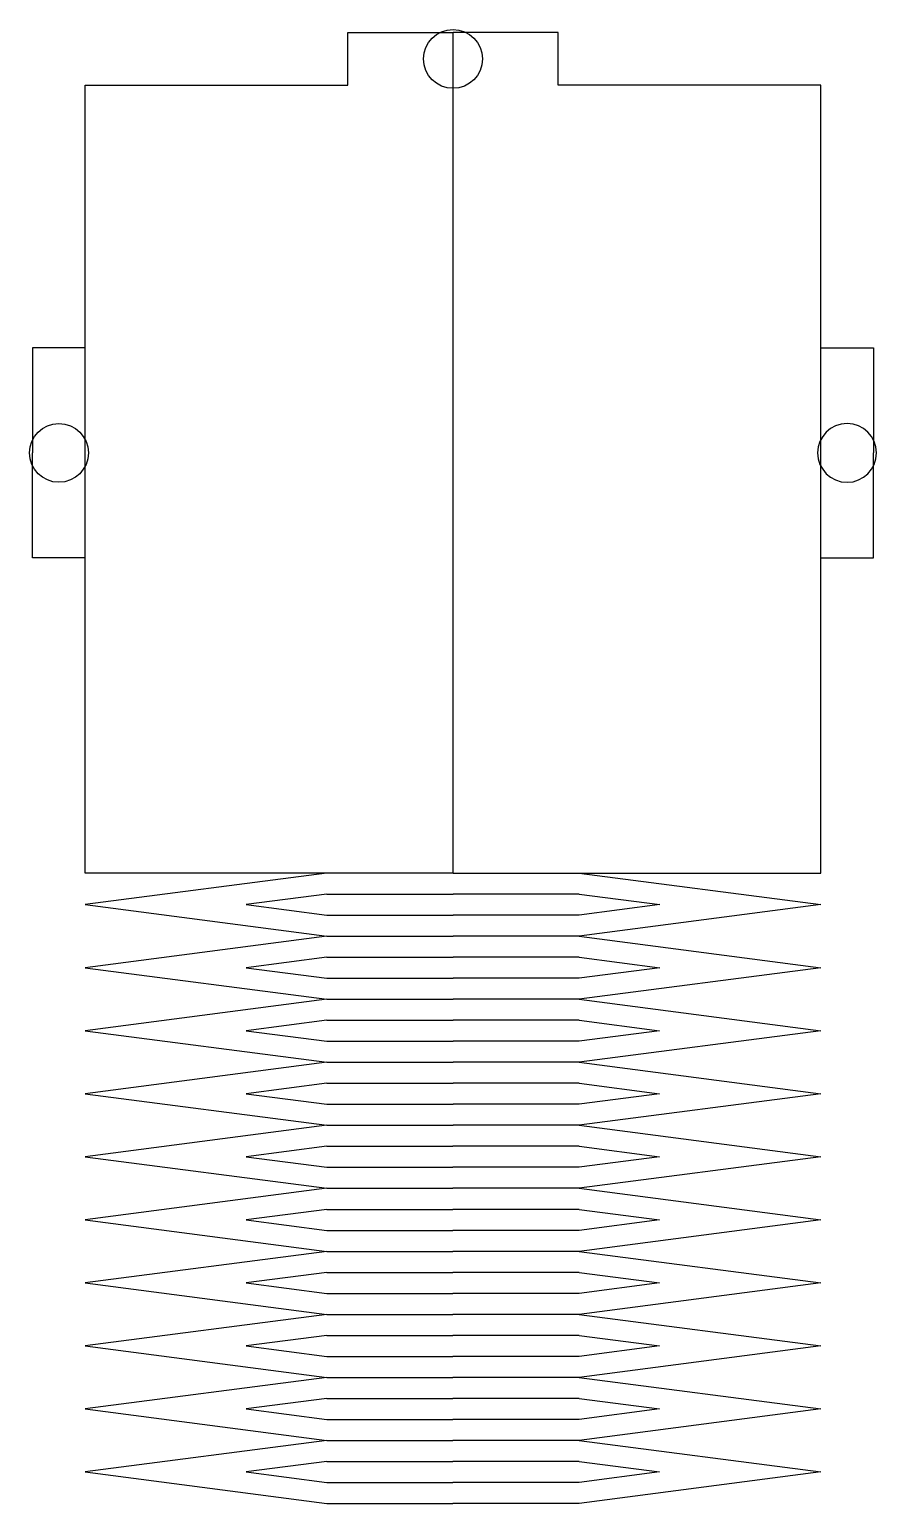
# Model space of a CAD drawing. Extents: x -1.01 to 1.01, y -1.5 to 2.01.
import ezdxf

# ---------------------------------------------------------------- set-up
doc = ezdxf.new("R2010")
doc.units = 0
doc.layers.add('VISIBLE', color=7, linetype='CONTINUOUS')

msp = doc.modelspace()

# ---------------------------------------------------------------- linework, layer by layer
at = {"layer": 'VISIBLE'}
for p, q in [((-0.25, 1.875), (-0.25, 2)), ((-0.25, 2), (0, 2)), ((0, 0), (0, 2)), ((0.25, 2), (0, 2)), ((0.25, 1.875), (0.25, 2)), ((-0.875, 0), (-0.875, 1.875)), ((-0.875, 1.875), (-0.25, 1.875)), ((0.875, 1.875), (0.25, 1.875)), ((0.875, 0), (0.875, 1.875)), ((-0.875, 1.25), (-1, 1.25)), ((-1, 1.25), (-1, 1)), ((0.875, 1.25), (1, 1.25)), ((1, 1.25), (1, 1)), ((-1, 0.75), (-1, 1)), ((1, 0.75), (1, 1)), ((-0.875, 0.75), (-1, 0.75)), ((0.875, 0.75), (1, 0.75)), ((-0.3, 0), (-0.875, -0.075)), ((0, 0), (-0.875, 0)), ((0, 0), (-0.3, 0)), ((0, 0), (0.875, 0)), ((0.3, 0), (0.875, -0.075)), ((-0.3, -0.05), (-0.4917, -0.075)), ((-0.3, -0.05), (0, -0.05)), ((0.3, -0.05), (0, -0.05)), ((0.3, -0.05), (0.4917, -0.075)), ((-0.875, -0.075), (-0.3, -0.15)), ((-0.4917, -0.075), (-0.3, -0.1)), ((-0.3, -0.1), (0, -0.1)), ((0.3, -0.1), (0, -0.1)), ((0.4917, -0.075), (0.3, -0.1)), ((0.875, -0.075), (0.3, -0.15)), ((-0.3, -0.15), (-0.875, -0.225)), ((-0.3, -0.15), (0, -0.15)), ((0.3, -0.15), (0, -0.15)), ((0.3, -0.15), (0.875, -0.225)), ((-0.3, -0.2), (-0.4917, -0.225)), ((-0.3, -0.2), (0, -0.2)), ((0.3, -0.2), (0, -0.2)), ((0.3, -0.2), (0.4917, -0.225)), ((-0.875, -0.225), (-0.3, -0.3)), ((-0.4917, -0.225), (-0.3, -0.25)), ((0.875, -0.225), (0.3, -0.3)), ((0.4917, -0.225), (0.3, -0.25)), ((-0.3, -0.25), (0, -0.25)), ((0.3, -0.25), (0, -0.25)), ((-0.3, -0.3), (-0.875, -0.375)), ((-0.3, -0.3), (0, -0.3)), ((0.3, -0.3), (0, -0.3)), ((0.3, -0.3), (0.875, -0.375)), ((-0.3, -0.35), (-0.4917, -0.375)), ((-0.3, -0.35), (0, -0.35)), ((0.3, -0.35), (0, -0.35)), ((0.3, -0.35), (0.4916, -0.375)), ((-0.875, -0.375), (-0.3, -0.45)), ((-0.4917, -0.375), (-0.3, -0.4)), ((0.4916, -0.375), (0.3, -0.4)), ((0.875, -0.375), (0.3, -0.45)), ((-0.3, -0.4), (0, -0.4)), ((0.3, -0.4), (0, -0.4)), ((-0.3, -0.45), (-0.875, -0.525)), ((-0.3, -0.45), (0, -0.45)), ((0.3, -0.45), (0, -0.45)), ((0.3, -0.45), (0.875, -0.525)), ((-0.875, -0.525), (-0.3, -0.6)), ((-0.3, -0.5), (-0.4917, -0.525)), ((-0.4917, -0.525), (-0.3, -0.55)), ((-0.3, -0.5), (0, -0.5)), ((0.3, -0.5), (0, -0.5)), ((0.3, -0.5), (0.4916, -0.525)), ((0.4916, -0.525), (0.3, -0.55)), ((0.875, -0.525), (0.3, -0.6)), ((-0.3, -0.55), (0, -0.55)), ((0.3, -0.55), (0, -0.55)), ((-0.3001, -0.6), (-0.8751, -0.675)), ((-0.3, -0.6), (0, -0.6)), ((0.3, -0.6), (0, -0.6)), ((0.2999, -0.6), (0.8749, -0.675)), ((-0.3001, -0.65), (-0.4917, -0.675)), ((-0.3001, -0.65), (-0.0001, -0.65)), ((0.2999, -0.65), (-0.0001, -0.65)), ((0.2999, -0.65), (0.4916, -0.675)), ((-0.8751, -0.675), (-0.3001, -0.75)), ((-0.4917, -0.675), (-0.3001, -0.7)), ((-0.3001, -0.7), (-0.0001, -0.7)), ((0.2999, -0.7), (-0.0001, -0.7)), ((0.4916, -0.675), (0.2999, -0.7)), ((0.8749, -0.675), (0.2999, -0.75)), ((-0.3001, -0.75), (-0.8751, -0.825)), ((-0.3001, -0.75), (-0.0001, -0.75)), ((0.2999, -0.75), (-0.0001, -0.75)), ((0.2999, -0.75), (0.8749, -0.825)), ((-0.3001, -0.8), (-0.4917, -0.825)), ((-0.3001, -0.8), (-0.0001, -0.8)), ((0.2999, -0.8), (-0.0001, -0.8)), ((0.2999, -0.8), (0.4916, -0.825)), ((-0.8751, -0.825), (-0.3001, -0.9)), ((-0.4917, -0.825), (-0.3001, -0.85)), ((0.4916, -0.825), (0.2999, -0.85)), ((0.8749, -0.825), (0.2999, -0.9)), ((-0.3001, -0.85), (-0.0001, -0.85)), ((0.2999, -0.85), (-0.0001, -0.85)), ((-0.3001, -0.9), (-0.8751, -0.975)), ((-0.3001, -0.9), (-0.0001, -0.9)), ((0.2999, -0.9), (-0.0001, -0.9)), ((0.2999, -0.9), (0.8749, -0.975)), ((-0.8751, -0.975), (-0.3001, -1.05)), ((-0.3001, -0.95), (-0.4917, -0.975)), ((-0.4917, -0.975), (-0.3001, -1)), ((-0.3001, -0.95), (-0.0001, -0.95)), ((0.2999, -0.95), (-0.0001, -0.95)), ((0.2999, -0.95), (0.4916, -0.975)), ((0.8749, -0.975), (0.2999, -1.05)), ((0.4916, -0.975), (0.2999, -1)), ((-0.3001, -1), (-0.0001, -1)), ((0.2999, -1), (-0.0001, -1)), ((-0.3001, -1.05), (-0.8751, -1.125)), ((-0.3001, -1.05), (-0.0001, -1.05)), ((0.2999, -1.05), (-0.0001, -1.05)), ((0.2999, -1.05), (0.8749, -1.125)), ((-0.3001, -1.1), (-0.4918, -1.125)), ((-0.3001, -1.1), (-0.0001, -1.1)), ((0.2999, -1.1), (-0.0001, -1.1)), ((0.2999, -1.1), (0.4916, -1.125)), ((-0.8751, -1.125), (-0.3001, -1.2)), ((-0.4918, -1.125), (-0.3001, -1.15)), ((-0.3001, -1.15), (-0.0001, -1.15)), ((0.2999, -1.15), (-0.0001, -1.15)), ((0.8749, -1.125), (0.2999, -1.2)), ((0.4916, -1.125), (0.2999, -1.15)), ((-0.3001, -1.2), (-0.8751, -1.275)), ((-0.3001, -1.2), (-0.0001, -1.2)), ((0.2999, -1.2), (-0.0001, -1.2)), ((0.2999, -1.2), (0.8749, -1.275)), ((-0.3001, -1.25), (-0.4918, -1.275)), ((-0.3001, -1.25), (-0.0001, -1.25)), ((0.2999, -1.25), (-0.0001, -1.25)), ((0.2999, -1.25), (0.4916, -1.275)), ((-0.8751, -1.275), (-0.3001, -1.35)), ((-0.4918, -1.275), (-0.3001, -1.3)), ((0.8749, -1.275), (0.2999, -1.35)), ((0.4916, -1.275), (0.2999, -1.3)), ((-0.3001, -1.3), (-0.0001, -1.3)), ((0.2999, -1.3), (-0.0001, -1.3)), ((-0.3001, -1.35), (-0.8751, -1.425)), ((-0.3001, -1.35), (-0.0001, -1.35)), ((0.2999, -1.35), (-0.0001, -1.35)), ((0.2999, -1.35), (0.8749, -1.425)), ((-0.3001, -1.4), (-0.4918, -1.425)), ((-0.3001, -1.4), (-0.0001, -1.4)), ((0.2999, -1.4), (-0.0001, -1.4)), ((0.2999, -1.4), (0.4916, -1.425)), ((-0.8751, -1.425), (-0.3001, -1.5)), ((-0.4918, -1.425), (-0.3001, -1.45)), ((0.8749, -1.425), (0.2999, -1.5)), ((0.4916, -1.425), (0.2999, -1.45)), ((-0.3001, -1.45), (-0.0001, -1.45)), ((0.2999, -1.45), (-0.0001, -1.45)), ((-0.3001, -1.5), (-0.0001, -1.5)), ((0.2999, -1.5), (-0.0001, -1.5))]:
    msp.add_line(p, q, dxfattribs=at)
for centre in [(0, 1.9375), (-0.9375, 1)]:
    msp.add_circle(centre, 0.07, dxfattribs=at)
at = {"layer": 'VISIBLE', "extrusion": (0, 0, -1)}
msp.add_circle((-0.9375, 1), 0.07, dxfattribs=at)

doc.saveas('drawing.dxf')
